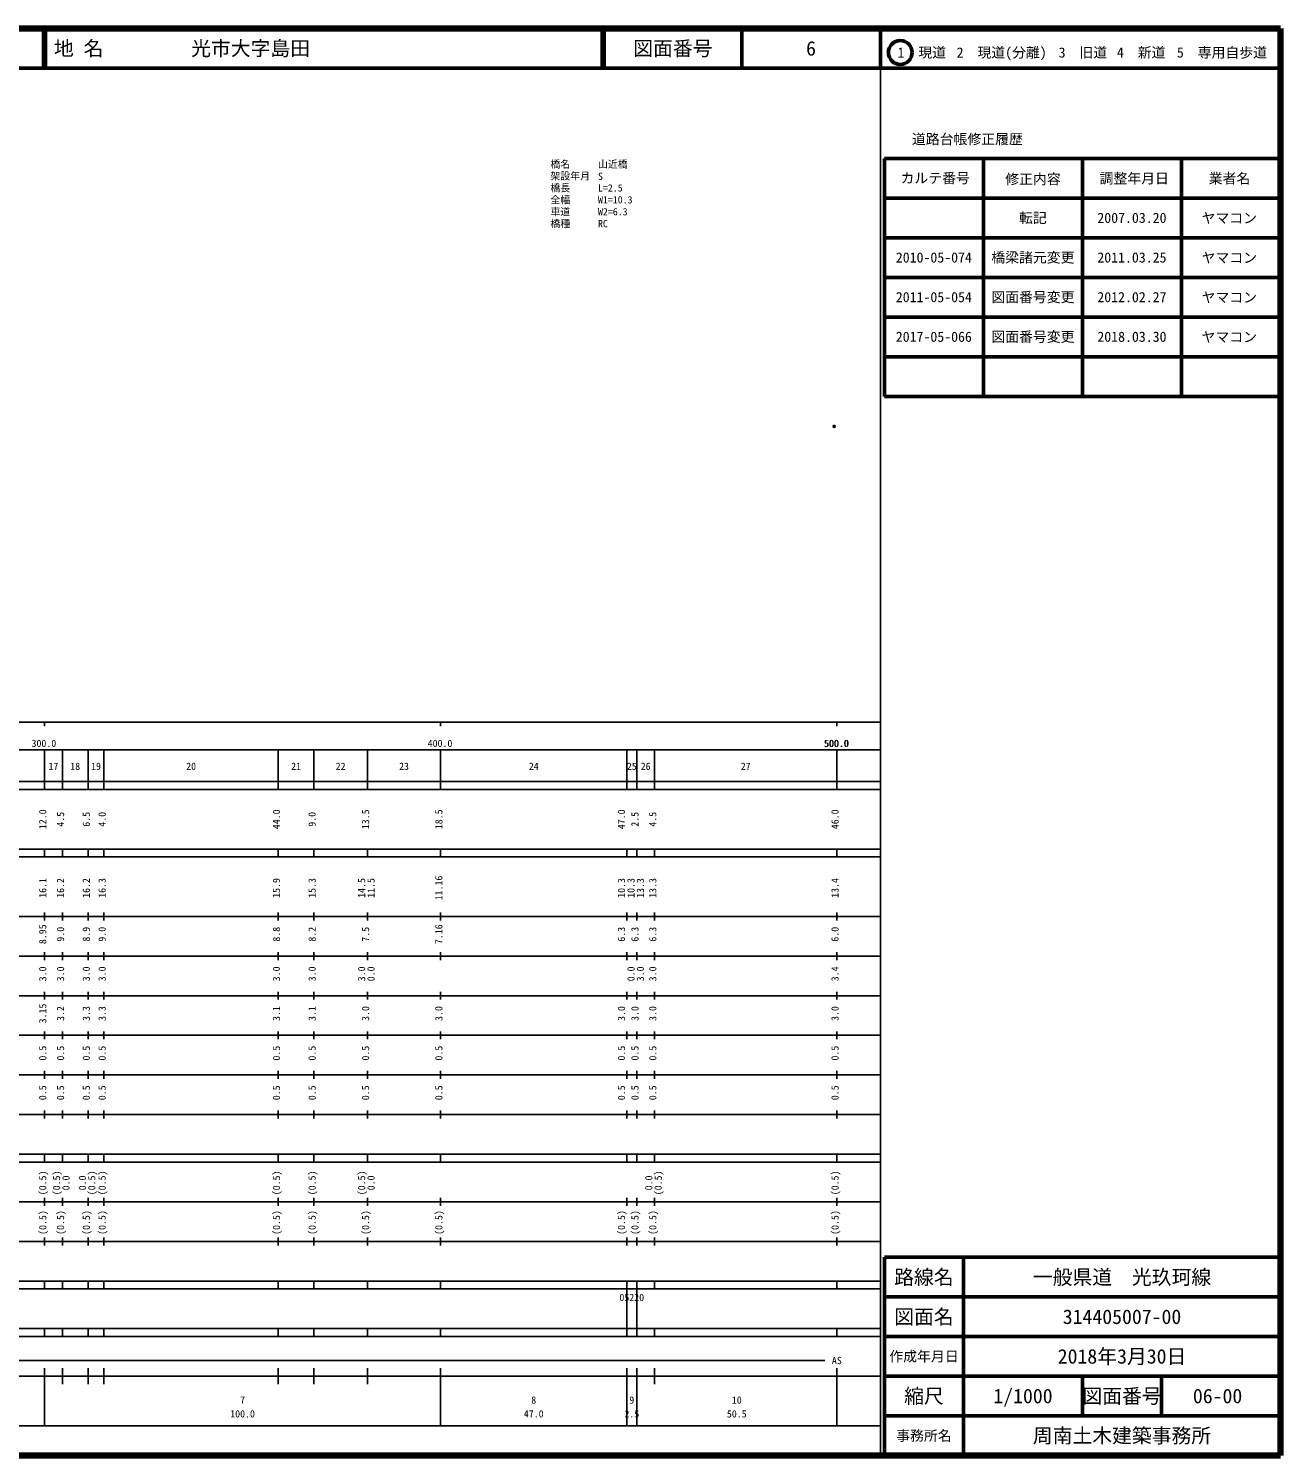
# Model space of a CAD drawing. Units: millimetres on the paper, with parts at other scales. Extents: x 40 to 680, y 20 to 380.
# Drawn here: x 364 to 680, y 20 to 380 of the extents above; entities that cross this region are included whole.
import ezdxf
from ezdxf.enums import TextEntityAlignment as Align

# ---------------------------------------------------------------- set-up
doc = ezdxf.new("R2010")
doc.units = ezdxf.units.MM
doc.header["$PDMODE"] = 32
doc.header["$PDSIZE"] = 0.5
for name, color, linetype in [('M-OTRS', 6, 'Continuous'), ('M-STR-HTXT', 7, 'Continuous'), ('M-TTL-TXT', 7, 'Continuous')]:
    doc.layers.add(name, color=color, linetype=linetype)
for name, color, linetype, lineweight in [('M-TTL', 2, 'Continuous', 140), ('M-TTL-BAND', 7, 'Continuous', 25), ('M-TTL-FRAM', 2, 'Continuous', 50), ('M-TTL-LINE', 7, 'Continuous', 50)]:
    doc.layers.add(name, color=color, linetype=linetype, lineweight=lineweight)
doc.styles.add('ＭＳ ゴシック', font='')
doc.styles.get('ＭＳ ゴシック').set_extended_font_data('MS Gothic')

msp = doc.modelspace()

# ---------------------------------------------------------------- linework, layer by layer
at = {"layer": 'M-OTRS'}
msp.add_point((567.335, 279.635), dxfattribs=at)
at = {"layer": 'M-TTL'}
for p, q in [((680, 380), (40, 380)), ((680, 20), (680, 380)), ((40, 20), (680, 20))]:
    msp.add_line(p, q, dxfattribs=at)
at = {"layer": 'M-TTL-BAND'}
for p, q in [((579, 20), (579, 370)), ((40, 205), (579, 205)), ((368, 205), (368, 204)), ((468, 205), (468, 204)), ((568, 205), (568, 204)), ((68, 198), (579, 198)), ((368, 188), (368, 198)), ((372.5, 188), (372.5, 198)), ((379, 188), (379, 198)), ((383, 188), (383, 198)), ((427, 188), (427, 198)), ((436, 188), (436, 198)), ((449.5, 188), (449.5, 198)), ((468, 188), (468, 198)), ((515, 188), (515, 198)), ((517.5, 188), (517.5, 198)), ((522, 188), (522, 198)), ((568, 188), (568, 198)), ((40, 190), (579, 190)), ((40, 188), (579, 188)), ((40, 173), (579, 173)), ((368, 171), (368, 173)), ((372.5, 171), (372.5, 173)), ((379, 171), (379, 173)), ((383, 171), (383, 173)), ((427, 171), (427, 173)), ((436, 171), (436, 173)), ((449.5, 171), (449.5, 173)), ((468, 171), (468, 173)), ((515, 171), (515, 173)), ((517.5, 171), (517.5, 173)), ((522, 171), (522, 173)), ((568, 171), (568, 173)), ((40, 171), (579, 171)), ((40, 156), (579, 156)), ((368, 155), (368, 157)), ((372.5, 155), (372.5, 157)), ((379, 155), (379, 157)), ((383, 155), (383, 157)), ((427, 155), (427, 157)), ((436, 155), (436, 157)), ((449.5, 155), (449.5, 157)), ((468, 155), (468, 157)), ((515, 155), (515, 157)), ((517.5, 155), (517.5, 157)), ((522, 155), (522, 157)), ((568, 155), (568, 157)), ((46, 146), (579, 146)), ((368, 145), (368, 147)), ((372.5, 145), (372.5, 147)), ((379, 145), (379, 147)), ((383, 145), (383, 147)), ((427, 145), (427, 147)), ((436, 145), (436, 147)), ((449.5, 145), (449.5, 147)), ((468, 145), (468, 147)), ((515, 145), (515, 147)), ((517.5, 145), (517.5, 147)), ((522, 145), (522, 147)), ((568, 145), (568, 147)), ((368, 135), (368, 137)), ((372.5, 135), (372.5, 137)), ((379, 135), (379, 137)), ((383, 135), (383, 137)), ((427, 135), (427, 137)), ((436, 135), (436, 137)), ((449.5, 135), (449.5, 137)), ((468, 135), (468, 137)), ((515, 135), (515, 137)), ((517.5, 135), (517.5, 137)), ((522, 135), (522, 137)), ((568, 135), (568, 137)), ((52, 136), (579, 136)), ((46, 126), (579, 126)), ((368, 125), (368, 127)), ((372.5, 125), (372.5, 127)), ((379, 125), (379, 127)), ((383, 125), (383, 127)), ((427, 125), (427, 127)), ((436, 125), (436, 127)), ((449.5, 125), (449.5, 127)), ((468, 125), (468, 127)), ((515, 125), (515, 127)), ((517.5, 125), (517.5, 127)), ((522, 125), (522, 127)), ((568, 125), (568, 127)), ((52, 116), (579, 116)), ((368, 115), (368, 117)), ((372.5, 115), (372.5, 117)), ((379, 115), (379, 117)), ((383, 115), (383, 117)), ((427, 115), (427, 117)), ((436, 115), (436, 117)), ((449.5, 115), (449.5, 117)), ((468, 115), (468, 117)), ((515, 115), (515, 117)), ((517.5, 115), (517.5, 117)), ((522, 115), (522, 117)), ((568, 115), (568, 117)), ((46, 106), (579, 106)), ((368, 105), (368, 107)), ((372.5, 105), (372.5, 107)), ((379, 105), (379, 107)), ((383, 105), (383, 107)), ((427, 105), (427, 107)), ((436, 105), (436, 107)), ((449.5, 105), (449.5, 107)), ((468, 105), (468, 107)), ((515, 105), (515, 107)), ((517.5, 105), (517.5, 107)), ((522, 105), (522, 107)), ((568, 105), (568, 107)), ((40, 96), (579, 96)), ((40, 94), (579, 94)), ((368, 94), (368, 96)), ((372.5, 94), (372.5, 96)), ((379, 94), (379, 96)), ((383, 94), (383, 96)), ((427, 94), (427, 96)), ((436, 94), (436, 96)), ((449.5, 94), (449.5, 96)), ((468, 94), (468, 96)), ((515, 94), (515, 96)), ((517.5, 94), (517.5, 96)), ((522, 94), (522, 96)), ((568, 94), (568, 96)), ((49, 84), (579, 84)), ((368, 83), (368, 85)), ((372.5, 83), (372.5, 85)), ((379, 83), (379, 85)), ((383, 83), (383, 85)), ((427, 83), (427, 85)), ((436, 83), (436, 85)), ((449.5, 83), (449.5, 85)), ((468, 83), (468, 85)), ((515, 83), (515, 85)), ((517.5, 83), (517.5, 85)), ((522, 83), (522, 85)), ((568, 83), (568, 85)), ((40, 74), (579, 74)), ((368, 73), (368, 75)), ((372.5, 73), (372.5, 75)), ((379, 73), (379, 75)), ((383, 73), (383, 75)), ((427, 73), (427, 75)), ((436, 73), (436, 75)), ((449.5, 73), (449.5, 75)), ((468, 73), (468, 75)), ((515, 73), (515, 75)), ((517.5, 73), (517.5, 75)), ((522, 73), (522, 75)), ((568, 73), (568, 75)), ((40, 64), (579, 64)), ((40, 62), (579, 62)), ((368, 62), (368, 64)), ((372.5, 62), (372.5, 64)), ((379, 62), (379, 64)), ((383, 62), (383, 64)), ((427, 62), (427, 64)), ((436, 62), (436, 64)), ((449.5, 62), (449.5, 64)), ((468, 62), (468, 64)), ((515, 62), (515, 64)), ((515, 52), (515, 62)), ((517.5, 62), (517.5, 64)), ((517.5, 52), (517.5, 62)), ((522, 62), (522, 64)), ((568, 62), (568, 64)), ((40, 52), (579, 52)), ((368, 50), (368, 52)), ((372.5, 50), (372.5, 52)), ((379, 50), (379, 52)), ((383, 50), (383, 52)), ((427, 50), (427, 52)), ((436, 50), (436, 52)), ((449.5, 50), (449.5, 52)), ((468, 50), (468, 52)), ((515, 50), (515, 52)), ((517.5, 50), (517.5, 52)), ((522, 50), (522, 52)), ((568, 50), (568, 52)), ((40, 50), (579, 50)), ((71, 44), (565, 44)), ((40, 40), (579, 40)), ((368, 27.5), (368, 42)), ((372.5, 38), (372.5, 42)), ((379, 38), (379, 42)), ((383, 38), (383, 42)), ((427, 38), (427, 42)), ((436, 38), (436, 42)), ((449.5, 38), (449.5, 42)), ((468, 27.5), (468, 42)), ((515, 27.5), (515, 42)), ((517.5, 27.5), (517.5, 42)), ((522, 38), (522, 42)), ((568, 27.5), (568, 42)), ((68, 27.5), (579, 27.5))]:
    msp.add_line(p, q, dxfattribs=at)
at = {"layer": 'M-TTL-FRAM'}
for p, q in [((580, 347.197), (580, 287.197)), ((580, 347.197), (680, 347.197)), ((580, 287.197), (680, 287.197)), ((680, 70), (580, 70)), ((580, 70), (580, 20))]:
    msp.add_line(p, q, dxfattribs=at)
at = {"layer": 'M-TTL-LINE'}
for p, q in [((367.75, 380), (367.75, 370)), ((368.25, 380), (368.25, 370)), ((508.747, 380), (508.747, 370)), ((509.247, 380), (509.247, 370)), ((543.997, 380), (543.997, 370)), ((579, 380), (579, 370)), ((40, 370), (680, 370)), ((605, 347.197), (605, 287.197)), ((630, 347.197), (630, 287.197)), ((655, 347.197), (655, 287.197)), ((580, 337.197), (680, 337.197)), ((580, 327.197), (680, 327.197)), ((580, 317.197), (680, 317.197)), ((580, 307.197), (680, 307.197)), ((580, 297.197), (680, 297.197)), ((600, 70), (600, 20)), ((680, 60), (580, 60)), ((680, 50), (580, 50)), ((680, 40), (580, 40)), ((630, 40), (630, 30)), ((650, 40), (650, 30)), ((680, 30), (580, 30))]:
    msp.add_line(p, q, dxfattribs=at)
msp.add_circle((584.031, 373.958), 3, dxfattribs=at)

# ---------------------------------------------------------------- texts
at = {"layer": 'M-STR-HTXT', "style": 'ＭＳ ゴシック'}
for s, p in [('橋名', (495.71, 344.319)), ('山近橋', (507.71, 344.319)), ('架設年月', (495.71, 341.319)), ('S', (507.704, 341.257)), ('橋長', (495.71, 338.319)), ('L=2.5', (507.71, 338.319)), ('全幅', (495.71, 335.319)), ('車道', (495.71, 332.319)), ('W1=10.3', (507.71, 335.319)), ('橋種', (495.71, 329.319)), ('W2=6.3', (507.71, 332.319)), ('RC', (507.71, 329.319))]:
    msp.add_text(s, height=1.833, dxfattribs=at).set_placement(p, align=Align.BOTTOM_LEFT)
at = {"layer": 'M-TTL-BAND', "style": 'ＭＳ ゴシック'}
for s, p in [('300.0', (367.844, 198.195)), ('400.0', (467.844, 198.195)), ('500.0', (567.844, 198.195)), ('500.0', (568, 198.195)), ('17', (370.25, 192.405)), ('18', (375.75, 192.405)), ('19', (381, 192.405)), ('20', (405, 192.405)), ('21', (431.5, 192.405)), ('22', (442.75, 192.405)), ('23', (458.75, 192.405)), ('24', (491.5, 192.405)), ('25', (516.25, 192.405)), ('26', (519.75, 192.405)), ('27', (545, 192.405)), ('AS', (568, 42.5)), ('7', (418, 32.523)), ('8', (491.5, 32.523)), ('9', (516.25, 32.523)), ('10', (542.75, 32.523)), ('100.0', (418, 29.033)), ('47.0', (491.5, 29.033)), ('2.5', (516.25, 29.033)), ('50.5', (542.75, 29.033))]:
    msp.add_text(s, height=1.833, dxfattribs=at).set_placement(p, align=Align.BOTTOM_CENTER)
for s, p in [('12.0', (369, 180.5)), ('4.5', (373.5, 180.5)), ('6.5', (380, 180.5)), ('4.0', (384, 180.5)), ('44.0', (428, 180.5)), ('9.0', (437, 180.5)), ('13.5', (450.5, 180.5)), ('18.5', (469, 180.5)), ('47.0', (515.088, 180.5)), ('2.5', (518.5, 180.5)), ('4.5', (523, 180.5)), ('46.0', (569, 180.5)), ('11.16', (469, 163.174)), ('16.1', (369, 163.174)), ('16.2', (373.5, 163.174)), ('16.2', (380, 163.174)), ('16.3', (384, 163.174)), ('15.9', (428, 163.174)), ('15.3', (437, 163.174)), ('14.5', (449.5, 163.174)), ('11.5', (451.87, 163.174)), ('10.3', (515.088, 163.174)), ('10.3', (517.5, 163.174)), ('13.3', (519.87, 163.174)), ('13.3', (523, 163.174)), ('13.4', (569, 163.174)), ('8.95', (369, 151.5)), ('9.0', (373.5, 151.5)), ('8.9', (380, 151.5)), ('9.0', (384, 151.5)), ('8.8', (428, 151.5)), ('8.2', (437, 151.5)), ('7.5', (450.5, 151.5)), ('7.16', (469, 151.5)), ('6.3', (515.088, 151.5)), ('6.3', (518.5, 151.5)), ('6.3', (523, 151.5)), ('6.0', (569, 151.5)), ('3.0', (369, 141.5)), ('3.0', (373.5, 141.5)), ('3.0', (380, 141.5)), ('3.0', (384, 141.5)), ('3.0', (428, 141.5)), ('3.0', (437, 141.5)), ('3.0', (449.5, 141.5)), ('0.0', (451.87, 141.5)), ('0.0', (517.5, 141.5)), ('3.0', (519.87, 141.5)), ('3.0', (523, 141.5)), ('3.4', (569, 141.5)), ('3.15', (369, 131.5)), ('3.2', (373.5, 131.5)), ('3.3', (380, 131.5)), ('3.3', (384, 131.5)), ('3.1', (428, 131.5)), ('3.1', (437, 131.5)), ('3.0', (450.5, 131.5)), ('3.0', (469, 131.5)), ('3.0', (515.088, 131.5)), ('3.0', (518.5, 131.5)), ('3.0', (523, 131.5)), ('3.0', (569, 131.5)), ('0.5', (369, 121.5)), ('0.5', (373.5, 121.5)), ('0.5', (380, 121.5)), ('0.5', (384, 121.5)), ('0.5', (428, 121.5)), ('0.5', (437, 121.5)), ('0.5', (450.5, 121.5)), ('0.5', (469, 121.5)), ('0.5', (515.088, 121.5)), ('0.5', (518.5, 121.5)), ('0.5', (523, 121.5)), ('0.5', (569, 121.5)), ('0.5', (369, 111.5)), ('0.5', (373.5, 111.5)), ('0.5', (380, 111.5)), ('0.5', (384, 111.5)), ('0.5', (428, 111.5)), ('0.5', (437, 111.5)), ('0.5', (450.5, 111.5)), ('0.5', (469, 111.5)), ('0.5', (515.088, 111.5)), ('0.5', (518.5, 111.5)), ('0.5', (523, 111.5)), ('0.5', (569, 111.5)), ('(0.5)', (369, 88.764)), ('(0.5)', (372.5, 88.764)), ('0.0', (374.87, 88.764)), ('0.0', (379, 88.764)), ('(0.5)', (381.37, 88.764)), ('(0.5)', (384, 88.764)), ('(0.5)', (428, 88.764)), ('(0.5)', (437, 88.764)), ('(0.5)', (449.5, 88.764)), ('0.0', (451.87, 88.764)), ('0.0', (522, 88.764)), ('(0.5)', (524.37, 88.764)), ('(0.5)', (569, 88.764)), ('(0.5)', (369, 78.764)), ('(0.5)', (373.5, 78.764)), ('(0.5)', (380, 78.764)), ('(0.5)', (384, 78.764)), ('(0.5)', (428, 78.764)), ('(0.5)', (437, 78.764)), ('(0.5)', (450.5, 78.764)), ('(0.5)', (469, 78.764)), ('(0.5)', (515.088, 78.764)), ('(0.5)', (518.5, 78.764)), ('(0.5)', (523, 78.764)), ('(0.5)', (569, 78.764))]:
    msp.add_text(s, height=1.833, rotation=90, dxfattribs=at).set_placement(p, align=Align.BOTTOM_CENTER)
msp.add_text('05220', height=1.833, dxfattribs=at).set_placement((513.125, 58.405), align=Align.BOTTOM_LEFT)
at = {"layer": 'M-TTL-TXT', "style": 'ＭＳ ゴシック'}
for s, p in [('地 名', (370.38, 375)), ('光市大字島田', (405.024, 375))]:
    msp.add_text(s, height=3.666, dxfattribs=at).set_placement(p, align=Align.MIDDLE_LEFT)
for s, height, p in [('図面番号', 3.666, (526.622, 375)), ('6', 3.666, (561.497, 375)), ('1\u3000現道', 2.566, (589.448, 373.958)), ('2\u3000現道(分離)', 2.566, (609.619, 373.958)), ('3\u3000旧道', 2.566, (630.121, 373.958)), ('4\u3000新道', 2.566, (644.824, 373.958)), ('5\u3000専用自歩道', 2.566, (665.228, 373.958)), ('道路台帳修正履歴', 2.566, (600.968, 352.113)), ('カルテ番号', 2.566, (592.839, 342.277)), ('修正内容', 2.566, (617.509, 342.023)), ('調整年月日', 2.566, (643.089, 342.197)), ('業者名', 2.566, (667.134, 342.197)), ('転記', 2.566, (617.5, 332.245)), ('2007.03.20', 2.566, (642.5, 332.245)), ('ヤマコン', 2.566, (667.077, 332.189)), ('2010-05-074', 2.566, (592.5, 322.245)), ('橋梁諸元変更', 2.566, (617.5, 322.245)), ('2011.03.25', 2.566, (642.5, 322.245)), ('ヤマコン', 2.566, (667.077, 322.189)), ('2011-05-054', 2.566, (592.5, 312.245)), ('図面番号変更', 2.566, (617.5, 312.245)), ('2012.02.27', 2.566, (642.5, 312.245)), ('ヤマコン', 2.566, (667.077, 312.189)), ('2017-05-066', 2.566, (592.5, 302.245)), ('図面番号変更', 2.566, (617.5, 302.245)), ('2018.03.30', 2.566, (642.5, 302.245)), ('ヤマコン', 2.566, (667.077, 302.189)), ('路線名', 3.666, (590, 65)), ('路線名', 3.666, (590, 65)), ('一般県道\u3000光玖珂線', 3.666, (640, 65)), ('図面名', 3.666, (590, 55)), ('図面名', 3.666, (590, 55)), ('314405007-00', 3.666, (640, 55)), ('2018年3月30日', 3.666, (640, 45)), ('作成年月日', 2.566, (590, 45)), ('作成年月日', 2.566, (590, 45)), ('縮尺', 3.666, (590, 35)), ('縮尺', 3.666, (590, 35)), ('1/1000', 3.666, (615, 35)), ('図面番号', 3.666, (640, 35)), ('図面番号', 3.666, (640, 35)), ('06-00', 3.666, (664.125, 35)), ('事務所名', 2.566, (590, 25)), ('事務所名', 2.566, (590, 25)), ('周南土木建築事務所', 3.666, (640, 25))]:
    msp.add_text(s, height=height, dxfattribs=at).set_placement(p, align=Align.MIDDLE_CENTER)

doc.saveas('drawing.dxf')
